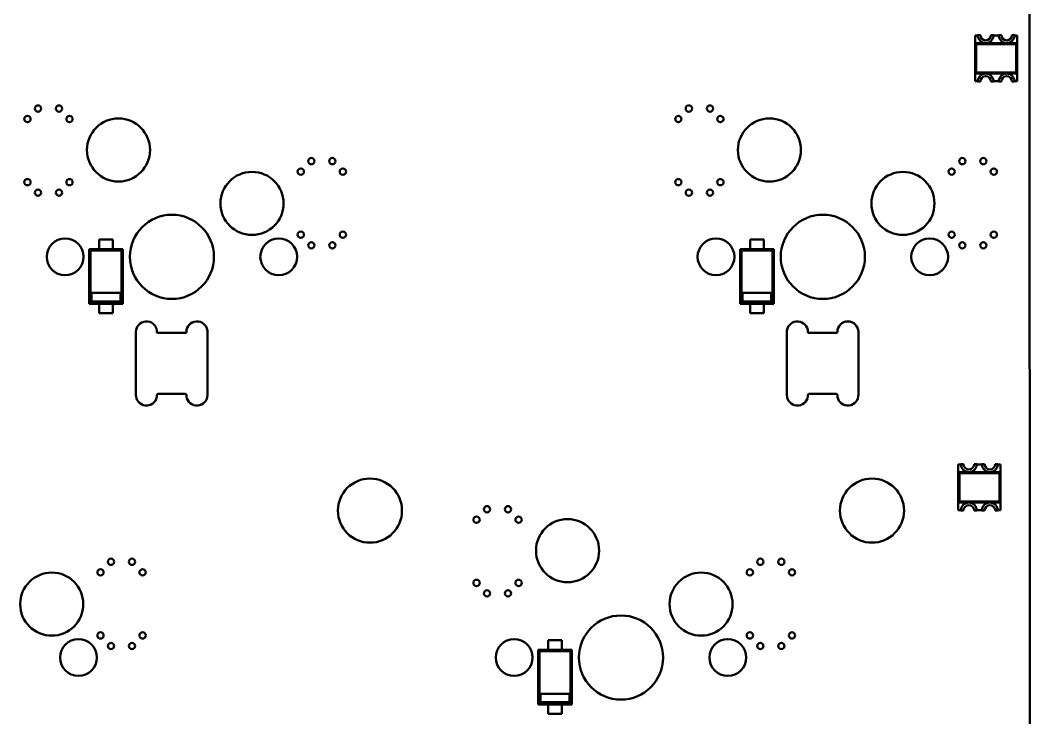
# Model space of a CAD drawing. Header units: millimetres. Extents: x 43 to 387, y 137 to 261.
# Drawn here: x 338.55 to 386.57, y 163.1 to 196.27 of the extents above; entities that cross this region are included whole.
import ezdxf

# ---------------------------------------------------------------- set-up
doc = ezdxf.new("R2010")
doc.units = ezdxf.units.MM
doc.header["$LTSCALE"] = 0.75
doc.layers.add('Visible', color=7, linetype='Continuous', lineweight=50)

msp = doc.modelspace()

# ---------------------------------------------------------------- linework, layer by layer
at = {"layer": 'Visible', "extrusion": (0, 0, -1)}
for p, q in [((386.567, 143.958), (386.534, 248.991)), ((383.967, 195.548), (384.092, 195.548)), ((383.967, 193.368), (383.967, 195.548)), ((384.092, 195.548), (384.092, 195.558)), ((384.217, 195.558), (384.092, 195.558)), ((384.842, 195.558), (384.717, 195.558)), ((384.842, 195.548), (384.842, 195.558)), ((384.842, 195.548), (385.092, 195.548)), ((385.217, 195.558), (385.092, 195.558)), ((385.092, 195.558), (385.092, 195.548)), ((385.842, 195.558), (385.717, 195.558)), ((385.842, 195.548), (385.842, 195.558)), ((385.842, 195.548), (385.967, 195.548)), ((385.967, 195.548), (385.967, 193.368)), ((385.461, 195.183), (383.967, 195.183)), ((384.016, 195.134), (383.967, 195.183)), ((383.967, 195.183), (383.967, 193.733)), ((385.918, 195.134), (384.016, 195.134)), ((384.016, 195.134), (384.016, 193.782)), ((385.967, 195.183), (385.473, 195.183)), ((385.918, 195.134), (385.967, 195.183)), ((385.918, 193.782), (385.918, 195.134)), ((385.967, 193.733), (385.967, 195.183)), ((384.016, 193.782), (383.967, 193.733)), ((383.967, 193.733), (385.967, 193.733)), ((384.016, 193.782), (385.918, 193.782)), ((385.918, 193.782), (385.967, 193.733)), ((384.092, 193.368), (383.967, 193.368)), ((384.092, 193.368), (384.092, 193.358)), ((384.092, 193.358), (384.217, 193.358)), ((384.717, 193.358), (384.842, 193.358)), ((384.842, 193.368), (384.842, 193.358)), ((385.092, 193.368), (384.842, 193.368)), ((385.092, 193.368), (385.092, 193.358)), ((385.092, 193.358), (385.217, 193.358)), ((385.717, 193.358), (385.842, 193.358)), ((385.842, 193.368), (385.842, 193.358)), ((385.967, 193.368), (385.842, 193.368)), ((342.955, 185.836), (342.305, 185.836)), ((342.305, 185.386), (342.305, 185.836)), ((342.955, 185.386), (342.955, 185.836)), ((373.911, 185.836), (373.261, 185.836)), ((373.261, 185.386), (373.261, 185.836)), ((373.911, 185.386), (373.911, 185.836)), ((342.305, 185.386), (341.83, 185.386)), ((341.83, 185.386), (341.893, 185.323)), ((341.83, 185.386), (341.83, 182.786)), ((342.955, 185.386), (342.305, 185.386)), ((343.43, 185.386), (342.955, 185.386)), ((343.43, 185.386), (343.367, 185.323)), ((343.43, 182.786), (343.43, 185.386)), ((373.261, 185.386), (372.786, 185.386)), ((372.786, 185.386), (372.849, 185.323)), ((372.786, 185.386), (372.786, 182.786)), ((373.911, 185.386), (373.261, 185.386)), ((374.386, 185.386), (373.911, 185.386)), ((374.386, 185.386), (374.323, 185.323)), ((374.386, 182.786), (374.386, 185.386)), ((343.367, 185.323), (341.893, 185.323)), ((341.893, 185.323), (341.893, 182.849)), ((343.367, 182.849), (343.367, 185.323)), ((374.323, 185.323), (372.849, 185.323)), ((372.849, 185.323), (372.849, 182.849)), ((374.323, 182.849), (374.323, 185.323)), ((341.943, 183.299), (343.317, 183.299)), ((341.943, 182.899), (341.943, 183.299)), ((343.317, 182.899), (343.317, 183.299)), ((372.899, 183.299), (374.273, 183.299)), ((372.899, 182.899), (372.899, 183.299)), ((374.273, 182.899), (374.273, 183.299)), ((341.83, 182.786), (341.893, 182.849)), ((341.83, 182.786), (342.305, 182.786)), ((341.893, 182.849), (343.367, 182.849)), ((341.943, 182.899), (343.317, 182.899)), ((342.305, 182.786), (342.955, 182.786)), ((342.305, 182.786), (342.305, 182.336)), ((342.955, 182.786), (343.43, 182.786)), ((342.955, 182.786), (342.955, 182.336)), ((343.43, 182.786), (343.367, 182.849)), ((372.786, 182.786), (372.849, 182.849)), ((372.786, 182.786), (373.261, 182.786)), ((372.849, 182.849), (374.323, 182.849)), ((372.899, 182.899), (374.273, 182.899)), ((373.261, 182.786), (373.911, 182.786)), ((373.261, 182.786), (373.261, 182.336)), ((373.911, 182.786), (374.386, 182.786)), ((373.911, 182.786), (373.911, 182.336)), ((374.386, 182.786), (374.323, 182.849)), ((342.305, 182.336), (342.955, 182.336)), ((373.261, 182.336), (373.911, 182.336)), ((345.055, 181.52), (345.057, 181.448)), ((347.455, 181.52), (347.457, 181.448)), ((375.014, 181.448), (375.016, 181.52)), ((344.057, 178.448), (344.057, 181.448)), ((345.087, 181.4), (345.107, 181.398)), ((345.107, 181.398), (346.407, 181.398)), ((346.455, 181.428), (346.457, 181.448)), ((347.457, 181.448), (347.457, 178.448)), ((375.014, 178.448), (375.014, 181.448)), ((376.014, 181.448), (376.016, 181.428)), ((376.064, 181.398), (377.364, 181.398)), ((377.364, 181.398), (377.384, 181.4)), ((378.414, 181.448), (378.414, 178.448)), ((344.06, 178.377), (344.057, 178.448)), ((345.059, 178.468), (345.057, 178.448)), ((346.407, 178.498), (345.107, 178.498)), ((346.427, 178.496), (346.407, 178.498)), ((346.46, 178.377), (346.457, 178.448)), ((376.014, 178.448), (376.011, 178.377)), ((376.064, 178.498), (376.044, 178.496)), ((377.364, 178.498), (376.064, 178.498)), ((377.414, 178.448), (377.412, 178.468)), ((378.414, 178.448), (378.411, 178.377)), ((383.167, 175.148), (383.292, 175.148)), ((383.167, 172.968), (383.167, 175.148)), ((384.661, 174.783), (383.167, 174.783)), ((383.216, 174.734), (383.167, 174.783)), ((383.167, 174.783), (383.167, 173.333)), ((383.292, 175.148), (383.292, 175.158)), ((383.417, 175.158), (383.292, 175.158)), ((384.042, 175.158), (383.917, 175.158)), ((384.042, 175.148), (384.042, 175.158)), ((384.042, 175.148), (384.292, 175.148)), ((384.417, 175.158), (384.292, 175.158)), ((384.292, 175.158), (384.292, 175.148)), ((385.167, 174.783), (384.673, 174.783)), ((385.042, 175.158), (384.917, 175.158)), ((385.042, 175.148), (385.042, 175.158)), ((385.042, 175.148), (385.167, 175.148)), ((385.118, 174.734), (385.167, 174.783)), ((385.167, 175.148), (385.167, 172.968)), ((385.167, 173.333), (385.167, 174.783)), ((385.118, 174.734), (383.216, 174.734)), ((383.216, 174.734), (383.216, 173.382)), ((385.118, 173.382), (385.118, 174.734)), ((383.216, 173.382), (383.167, 173.333)), ((383.216, 173.382), (385.118, 173.382)), ((385.118, 173.382), (385.167, 173.333)), ((383.167, 173.333), (385.167, 173.333)), ((383.292, 172.968), (383.167, 172.968)), ((383.292, 172.968), (383.292, 172.958)), ((383.292, 172.958), (383.417, 172.958)), ((383.917, 172.958), (384.042, 172.958)), ((384.042, 172.968), (384.042, 172.958)), ((384.292, 172.968), (384.042, 172.968)), ((384.292, 172.968), (384.292, 172.958)), ((384.292, 172.958), (384.417, 172.958)), ((384.917, 172.958), (385.042, 172.958)), ((385.042, 172.968), (385.042, 172.958)), ((385.167, 172.968), (385.042, 172.968)), ((364.312, 166.786), (363.662, 166.786)), ((363.662, 166.336), (363.662, 166.786)), ((364.312, 166.336), (364.312, 166.786)), ((363.662, 166.336), (363.187, 166.336)), ((363.187, 166.336), (363.25, 166.273)), ((363.187, 166.336), (363.187, 163.736)), ((364.724, 166.273), (363.25, 166.273)), ((363.25, 166.273), (363.25, 163.799)), ((364.312, 166.336), (363.662, 166.336)), ((364.787, 166.336), (364.312, 166.336)), ((364.787, 166.336), (364.724, 166.273)), ((364.724, 163.799), (364.724, 166.273)), ((364.787, 163.736), (364.787, 166.336)), ((363.3, 164.249), (364.674, 164.249)), ((363.3, 163.849), (363.3, 164.249)), ((364.674, 163.849), (364.674, 164.249)), ((363.187, 163.736), (363.25, 163.799)), ((363.187, 163.736), (363.662, 163.736)), ((363.25, 163.799), (364.724, 163.799)), ((363.3, 163.849), (364.674, 163.849)), ((363.662, 163.736), (364.312, 163.736)), ((363.662, 163.736), (363.662, 163.286)), ((364.312, 163.736), (364.787, 163.736)), ((364.312, 163.736), (364.312, 163.286)), ((364.787, 163.736), (364.724, 163.799)), ((363.662, 163.286), (364.312, 163.286))]:
    msp.add_line(p, q, dxfattribs=at)
at = {"layer": 'Visible'}
for centre, radius in [((339.397, 192.068), 0.15), ((340.397, 192.068), 0.15), ((370.354, 192.068), 0.15), ((371.354, 192.068), 0.15), ((338.897, 191.568), 0.15), ((340.897, 191.568), 0.15), ((343.227, 190.098), 1.5), ((369.854, 191.568), 0.15), ((371.854, 191.568), 0.15), ((374.184, 190.098), 1.5), ((352.397, 189.568), 0.15), ((353.397, 189.568), 0.15), ((383.354, 189.568), 0.15), ((384.354, 189.568), 0.15), ((351.897, 189.068), 0.15), ((353.897, 189.068), 0.15), ((382.854, 189.068), 0.15), ((384.854, 189.068), 0.15), ((338.897, 188.568), 0.15), ((340.897, 188.568), 0.15), ((349.577, 187.558), 1.5), ((369.854, 188.568), 0.15), ((371.854, 188.568), 0.15), ((380.534, 187.558), 1.5), ((339.397, 188.068), 0.15), ((340.397, 188.068), 0.15), ((370.354, 188.068), 0.15), ((371.354, 188.068), 0.15), ((345.767, 185.018), 2), ((376.724, 185.018), 2), ((340.687, 185.018), 0.875), ((350.847, 185.018), 0.875), ((351.897, 186.068), 0.15), ((353.897, 186.068), 0.15), ((371.644, 185.018), 0.875), ((381.804, 185.018), 0.875), ((382.854, 186.068), 0.15), ((384.854, 186.068), 0.15), ((352.397, 185.568), 0.15), ((353.397, 185.568), 0.15), ((383.354, 185.568), 0.15), ((384.354, 185.568), 0.15), ((355.186, 172.953), 1.524), ((379.062, 172.953), 1.524), ((360.754, 173.018), 0.15), ((361.754, 173.018), 0.15), ((360.254, 172.518), 0.15), ((362.254, 172.518), 0.15), ((364.584, 171.048), 1.5), ((342.872, 170.518), 0.15), ((343.872, 170.518), 0.15), ((373.754, 170.518), 0.15), ((374.754, 170.518), 0.15), ((340.052, 168.508), 1.5), ((342.372, 170.018), 0.15), ((344.372, 170.018), 0.15), ((370.934, 168.508), 1.5), ((373.254, 170.018), 0.15), ((375.254, 170.018), 0.15), ((360.254, 169.518), 0.15), ((362.254, 169.518), 0.15), ((360.754, 169.018), 0.15), ((361.754, 169.018), 0.15), ((367.124, 165.968), 2), ((342.372, 167.018), 0.15), ((344.372, 167.018), 0.15), ((373.254, 167.018), 0.15), ((375.254, 167.018), 0.15), ((341.322, 165.968), 0.875), ((342.872, 166.518), 0.15), ((343.872, 166.518), 0.15), ((362.044, 165.968), 0.875), ((372.204, 165.968), 0.875), ((373.754, 166.518), 0.15), ((374.754, 166.518), 0.15)]:
    msp.add_circle(centre, radius, dxfattribs=at)
for centre, radius, start, end in [((384.467, 195.558), 0.375, 180, 0), ((385.467, 195.558), 0.375, 181.5275, 358.4725), ((384.467, 193.358), 0.375, 0, 180), ((385.467, 193.358), 0.375, 0, 180), ((345.104, 181.444), 0.0465, 174.4636, 249.5769), ((346.412, 181.445), 0.0465, 264.4636, 339.5769), ((376.059, 181.445), 0.0465, 200.4231, 275.5364), ((377.367, 181.444), 0.0465, 290.4231, 5.5364), ((345.103, 178.452), 0.0465, 84.4636, 159.5769), ((346.411, 178.453), 0.0465, 354.4636, 69.5769), ((376.06, 178.453), 0.0465, 110.4231, 185.5364), ((377.368, 178.452), 0.0465, 20.4231, 95.5364), ((383.667, 175.158), 0.375, 180, 0), ((384.667, 175.158), 0.375, 181.5275, 358.4725), ((383.667, 172.958), 0.375, 0, 180), ((384.667, 172.958), 0.375, 0, 180)]:
    msp.add_arc(centre, radius, start, end, dxfattribs=at)
at = {"layer": 'Visible', "extrusion": (0, 0, -1)}
for centre, radius, start, end in [((-384.467, 195.558), 0.25, 180, 0), ((-385.467, 195.558), 0.25, 180, 0), ((-384.467, 193.358), 0.25, 0, 180), ((-385.467, 193.358), 0.25, 0, 180), ((-344.558, 181.45), 0.501, 359.8316, 171.9656), ((-346.958, 181.45), 0.501, 359.8316, 171.9656), ((-375.513, 181.45), 0.501, 8.0344, 180.1684), ((-377.914, 181.448), 0.5, 0, 180), ((-344.556, 178.447), 0.501, 179.8316, 351.9656), ((-346.956, 178.447), 0.501, 179.8316, 351.9656), ((-375.515, 178.447), 0.501, 188.0344, 0.1684), ((-377.915, 178.447), 0.501, 188.0344, 0.1684), ((-383.667, 175.158), 0.25, 180, 0), ((-384.667, 175.158), 0.25, 180, 0), ((-383.667, 172.958), 0.25, 0, 180), ((-384.667, 172.958), 0.25, 0, 180)]:
    msp.add_arc(centre, radius, start, end, dxfattribs=at)

doc.saveas('drawing.dxf')
